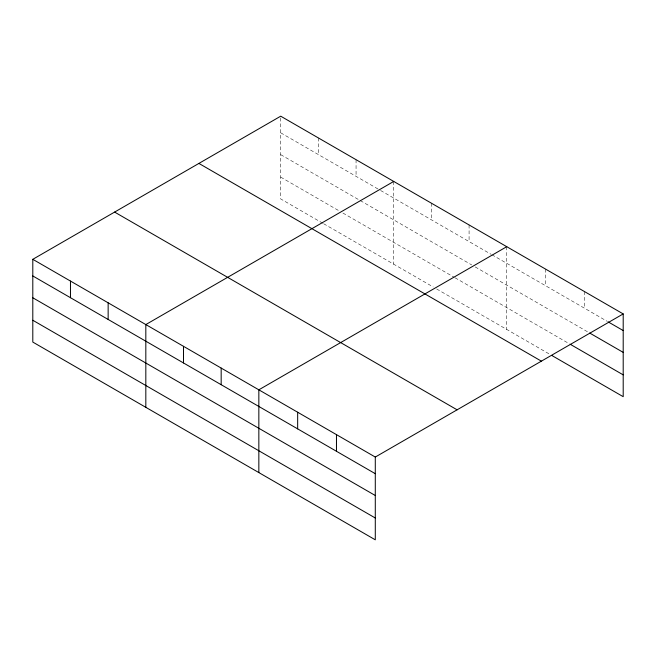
<?xml version="1.0" encoding="UTF-8"?>
<svg xmlns="http://www.w3.org/2000/svg" width="656" height="656" viewBox="0 0 656 656"><rect width="100%" height="100%" fill="white"/><g stroke="black" fill="none" stroke-linecap="round" stroke-linejoin="round"><path stroke-width="0.49" stroke-dasharray="3.28 2.46" d="M322.768 223.229L280.711 198.948L280.711 116.186M280.711 132.824L379.717 189.986M380.595 190.486L490.983 254.225M491.861 254.725L607.325 321.391M280.711 154.644L471.713 264.917M475.215 266.935L587.915 332.002M280.711 177.128L339.414 211.019M342.916 213.044L454.19 277.283M455.059 277.783L569.392 343.793M323.646 223.737L433.157 286.959M436.666 288.984L549.982 354.404M584.381 291.51L584.381 308.148M545.571 269.099L545.571 285.737M506.752 246.689L506.752 329.451M469.081 224.942L469.081 241.58M431.41 203.188L431.41 219.826M393.731 181.441L393.731 264.196M356.06 159.687L356.06 176.325M318.39 137.94L318.39 154.578"/><path stroke-width="0.98" d="M375.289 495.51L375.289 457.052L32.8 259.317L32.8 342.079L375.289 539.814L375.289 495.51L32.8 297.775M551.745 355.429L623.2 396.683L623.2 313.921L280.711 116.186L32.8 259.317M393.731 181.441L145.821 324.572L145.821 407.335M506.752 246.689L258.841 389.82L258.841 472.582M375.289 457.052L623.2 313.921M608.202 321.899L623.2 330.558M589.678 333.027L623.2 352.379M570.269 344.302L623.2 374.863M198.899 163.418L541.389 361.153M114.611 212.085L457.101 409.82M32.8 275.955L375.289 473.689M32.8 320.259L375.289 517.994M336.471 434.641L336.471 451.279M297.66 412.23L297.66 428.868M221.17 368.073L221.17 384.711M183.491 346.319L183.491 362.957M108.15 302.818L108.15 319.456M70.471 281.071L70.471 297.709"/></g></svg>
